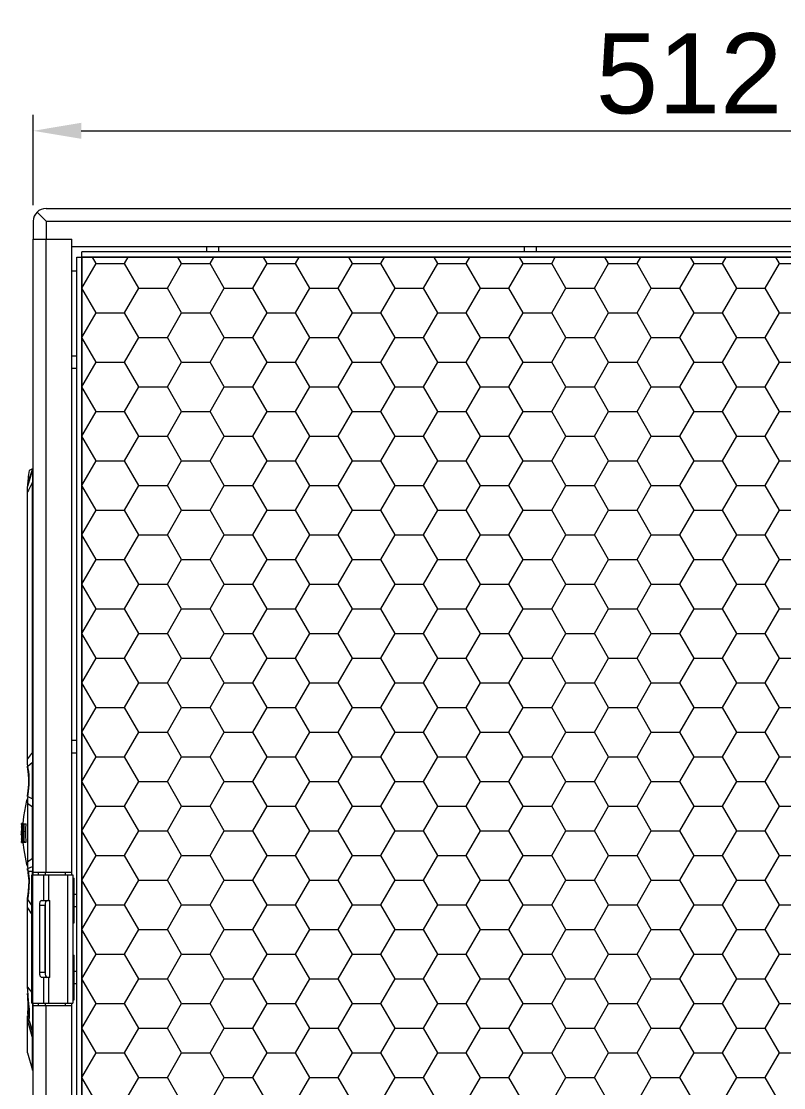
# Model space of a CAD drawing. Header units: millimetres. Extents: x 0 to 4009, y 0 to 2835.
# Drawn here: x 851.7 to 1149.3, y 1324.1 to 1740.1 of the extents above; entities that cross this region are included whole.
import ezdxf

# ---------------------------------------------------------------- set-up
doc = ezdxf.new("R2010")
doc.units = ezdxf.units.MM
doc.layers.get('0').update_dxf_attribs({"lineweight": 13})
doc.layers.add('标注', color=251, linetype='Continuous', lineweight=9)
doc.styles.get("Standard").update_dxf_attribs({"font": 'arial.ttf'})
doc.dimstyles.new('STANDARD 12.5', dxfattribs={"dimscale": 12.5, "dimtxt": 2.5, "dimasz": 1.5, "dimexe": 0.5, "dimexo": 0.5, "dimgap": 0.5, "dimtad": 1, "dimtoh": 1, "dimdec": 1, "dimzin": 9, "dimdsep": 46, "dimtxsty": 'Standard', "dimcen": 0, "dimclrd": 256, "dimclre": 256, "dimclrt": 256, "dimadec": 0, "dimazin": 0, "dimtp": 0.01, "dimtm": 0.01, "dimtfac": 1, "dimtdec": 1, "dimtofl": 0, "dimtmove": 0, "dimatfit": 3, "dimfxl": 1, "dimtolj": 1, "dimtzin": 4, "dimlwd": -1, "dimlwe": -1, "dimarcsym": 0})

# ---------------------------------------------------------------- blocks, each defined once
blk = doc.blocks.new('*D12')
at = {"layer": 'Defpoints', "color": 0, "transparency": 16777216}
for p in [(1368.36, 1697.39), (856.36, 1662.12), (1368.36, 1662.12)]:
    blk.add_point(p, dxfattribs=at)
at = {"layer": '标注', "transparency": 16777216}
for p, q in [((856.36, 1668.37), (856.36, 1703.64)), ((1368.36, 1668.37), (1368.36, 1703.64)), ((875.11, 1697.39), (1349.61, 1697.39))]:
    blk.add_line(p, q, dxfattribs=at)
for points in [[(875.11, 1700.52), (875.11, 1694.27), (856.36, 1697.39)], [(1349.61, 1700.52), (1349.61, 1694.27), (1368.36, 1697.39)]]:
    blk.add_solid(points, dxfattribs=at)
at = {"layer": '标注', "transparency": 16777216, "insert": (1112.36, 1719.6), "char_height": 31.25, "attachment_point": 5}
blk.add_mtext('\\A1;512', dxfattribs=at)

msp = doc.modelspace()

# ---------------------------------------------------------------- hatches: boundary and pattern name
at = {"layer": '标注'}
h = msp.add_hatch(dxfattribs=at)
h.set_pattern_fill('HONEY', color=256, scale=3.5)
h.set_pattern_definition([(0, (130.814, 0), (16.66875, 9.623707), [11.1125, -22.225]), (120, (130.814, 0), (-16.66875, 9.623707), [11.1125, -22.225]), (60, (130.814, 0), (4e-08, 19.247415), [-22.225, 11.1125])])
h.paths.add_polyline_path([(875.36, 1648.12), (875.36, 1273.58), (917.36, 1273.58), (917.36, 1230.86), (875.36, 1230.86), (875.36, 1116.12), (1349.36, 1116.12), (1349.36, 1230.86), (1307.36, 1230.86), (1307.36, 1273.58), (1349.36, 1273.58), (1349.36, 1648.12)])

# ---------------------------------------------------------------- linework, layer by layer
for p, q in [((861.36, 1662.12), (857.82, 1665.65)), ((861.36, 1667.12), (1363.36, 1667.12)), ((856.36, 1662.12), (856.36, 1655.12)), ((861.36, 1662.12), (861.36, 1655.12)), ((861.36, 1662.12), (1363.36, 1662.12)), ((856.36, 1407.12), (856.36, 1655.12)), ((856.36, 1655.12), (871.36, 1655.12)), ((861.36, 1408.12), (861.36, 1655.12)), ((871.36, 1407.12), (871.36, 1655.12)), ((1353.36, 1652.12), (871.36, 1652.12)), ((924, 1652.12), (924, 1650.12)), ((928.71, 1652.12), (928.71, 1650.12)), ((1048, 1652.12), (1048, 1650.12)), ((1052.71, 1652.12), (1052.71, 1650.12)), ((873.36, 1116.12), (873.36, 1648.12)), ((873.36, 1648.12), (1351.36, 1648.12)), ((875.36, 1114.12), (875.36, 1650.12)), ((1349.36, 1650.12), (875.36, 1650.12)), ((871.36, 1642.76), (873.36, 1642.76)), ((873.36, 1609.47), (871.36, 1609.47)), ((871.36, 1604.76), (873.36, 1604.76)), ((856.06, 1565.28), (854.16, 1558.61)), ((854.18, 1559.92), (856.05, 1565.3)), ((856.06, 1565.57), (854.79, 1564.92)), ((856.06, 1565.27), (855.41, 1563)), ((856.02, 1565.38), (856.05, 1565.3)), ((856.05, 1565.3), (856.06, 1565.28)), ((856.14, 1565.6), (856.06, 1565.57)), ((856.06, 1565.57), (856.06, 1565.57)), ((856.22, 1565.62), (856.14, 1565.6)), ((856.25, 1565.62), (856.22, 1565.62)), ((856.27, 1565.62), (856.25, 1565.62)), ((856.05, 1560.32), (854.98, 1558.19)), ((856.06, 1511.59), (856.05, 1560.32)), ((856.06, 1560.62), (856.36, 1560.62)), ((856.06, 1560.62), (856.06, 1560.42)), ((856.06, 1560.42), (856.36, 1560.42)), ((854.15, 1557.34), (854.15, 1558.61)), ((854.15, 1557.34), (854.16, 1556.53)), ((854.16, 1556.62), (854.15, 1557.34)), ((854.47, 1557.18), (854.16, 1556.55)), ((854.16, 1451.62), (854.16, 1556.55)), ((854.98, 1558.19), (854.47, 1557.18)), ((856.06, 1454.93), (856.06, 1511.59)), ((873.36, 1459.47), (871.36, 1459.47)), ((856.06, 1454.93), (854.16, 1452.35)), ((856.06, 1454.92), (856.36, 1454.92)), ((871.36, 1454.76), (873.36, 1454.76)), ((854.16, 1448.92), (854.16, 1449.57)), ((854.22, 1449.57), (856.04, 1451.14)), ((854.38, 1448.66), (854.22, 1449.57)), ((856.04, 1451.14), (856.36, 1451.13)), ((853.76, 1436.08), (854, 1435.73)), ((854, 1435.73), (854.15, 1435.57)), ((854.16, 1437.64), (854.16, 1438.32)), ((854.16, 1436.22), (854.16, 1435.77)), ((854.16, 1435.77), (854.16, 1435.52)), ((854.16, 1435.52), (854.16, 1435.12)), ((854.22, 1437.64), (854.37, 1438.47)), ((854.22, 1437.64), (856.04, 1436.8)), ((856.04, 1436.8), (856.36, 1436.81)), ((854.16, 1435.12), (854.16, 1412.13)), ((854.16, 1435.12), (856.06, 1433.69)), ((856.06, 1413.55), (856.06, 1433.69)), ((856.06, 1433.69), (856.36, 1433.69)), ((851.79, 1426.77), (851.8, 1427.09)), ((851.8, 1427.09), (851.81, 1427.14)), ((852.54, 1427.14), (851.81, 1427.14)), ((851.88, 1426.97), (851.86, 1426.97)), ((852.01, 1427.11), (852, 1427.14)), ((852.01, 1426.82), (852.01, 1427.11)), ((852.11, 1426.97), (852.18, 1426.97)), ((852.21, 1426.97), (852.26, 1426.97)), ((852.3, 1426.97), (852.39, 1426.97)), ((852.43, 1426.97), (852.61, 1426.97)), ((852.66, 1426.97), (853.58, 1426.97)), ((851.69, 1424.16), (851.69, 1424)), ((851.69, 1422.87), (851.69, 1422.96)), ((851.69, 1422.87), (851.7, 1422.64)), ((851.73, 1424.16), (851.73, 1424.2)), ((851.73, 1424.16), (851.73, 1424.2)), ((851.74, 1425.75), (851.75, 1425.85)), ((851.78, 1424.16), (851.78, 1424.27)), ((851.8, 1426.1), (851.8, 1426.14)), ((851.81, 1425.84), (851.8, 1425.67)), ((851.81, 1425.84), (851.8, 1425.8)), ((851.8, 1425.8), (851.8, 1425.67)), ((851.82, 1423.46), (851.82, 1423.69)), ((851.86, 1424.66), (851.85, 1424.61)), ((851.89, 1425.7), (851.89, 1425.67)), ((851.96, 1424.6), (851.96, 1424.68)), ((852, 1424.6), (851.96, 1424.6)), ((851.98, 1425.54), (851.99, 1425.84)), ((851.99, 1425.93), (852.01, 1426.57)), ((851.99, 1425.84), (851.99, 1425.93)), ((852, 1424.35), (851.99, 1424.27)), ((852, 1424.35), (852, 1424.27)), ((852.09, 1424.27), (852.03, 1424.27)), ((852.03, 1422.97), (852.09, 1422.97)), ((852.05, 1426.18), (852.04, 1426.13)), ((852.07, 1426.07), (852.08, 1426.18)), ((852.07, 1426.07), (852.08, 1426.18)), ((852.14, 1426.18), (852.14, 1426.07)), ((852.14, 1426.18), (852.14, 1426.07)), ((852.22, 1423.86), (852.22, 1423.46)), ((852.23, 1426.17), (852.25, 1426.44)), ((852.23, 1423.86), (852.23, 1424.68)), ((852.24, 1423.46), (852.23, 1423.86)), ((852.27, 1424.63), (852.27, 1424.68)), ((852.27, 1424.63), (852.27, 1424.68)), ((852.28, 1423.46), (852.3, 1423.04)), ((852.31, 1423.04), (852.31, 1423.46)), ((852.67, 1424.19), (853.41, 1424.19)), ((852.67, 1424.19), (852.67, 1423.95)), ((851.74, 1421.15), (851.74, 1421.22)), ((851.75, 1421.06), (851.74, 1421.15)), ((851.77, 1421.05), (851.77, 1421.23)), ((851.77, 1421.1), (851.77, 1421.23)), ((851.77, 1421.05), (851.77, 1421.1)), ((851.8, 1419.93), (851.79, 1420.14)), ((851.8, 1421.23), (851.81, 1421.06)), ((851.8, 1421.23), (851.8, 1421.1)), ((851.8, 1421.1), (851.81, 1421.06)), ((851.81, 1419.76), (851.8, 1419.93)), ((851.81, 1419.76), (851.8, 1419.81)), ((851.81, 1419.76), (852.56, 1419.76)), ((851.96, 1422.64), (852, 1422.64)), ((852, 1420.4), (851.98, 1421.55)), ((851.99, 1419.79), (852, 1419.76)), ((852.11, 1419.93), (852.18, 1419.93)), ((852.14, 1422.21), (852.14, 1422.26)), ((852.14, 1422.21), (852.14, 1422.26)), ((852.19, 1422.3), (852.19, 1422.21)), ((852.19, 1422.3), (852.19, 1422.21)), ((852.21, 1419.93), (852.26, 1419.93)), ((852.23, 1422.21), (852.23, 1422.28)), ((852.23, 1422.21), (852.23, 1422.28)), ((852.27, 1422.28), (852.27, 1422.21)), ((852.27, 1422.28), (852.27, 1422.21)), ((852.3, 1419.93), (852.38, 1419.93)), ((852.43, 1419.93), (852.61, 1419.93)), ((852.57, 1419.77), (852.57, 1419.76)), ((852.6, 1422.2), (852.65, 1422.2)), ((852.66, 1419.93), (853.6, 1419.93)), ((854.16, 1411.66), (853.76, 1411.15)), ((856.06, 1413.55), (854.16, 1412.13)), ((854.16, 1412.13), (854.16, 1411.65)), ((854.22, 1409.6), (856.04, 1410.44)), ((856.04, 1410.44), (856.36, 1410.43)), ((856.06, 1413.55), (856.36, 1413.55)), ((854.16, 1408.92), (854.16, 1409.6)), ((854.16, 1408.92), (854.19, 1408.74)), ((854.33, 1408.99), (854.22, 1409.6)), ((854.39, 1408.59), (856.02, 1408.62)), ((855.86, 1357.12), (855.86, 1407.12)), ((855.86, 1407.12), (871.86, 1407.12)), ((856.01, 1407.12), (856.01, 1357.12)), ((856.02, 1407.12), (856.02, 1408.62)), ((856.36, 1408.12), (871.36, 1408.12)), ((858.36, 1407.12), (858.36, 1408.12)), ((860.51, 1397.12), (860.51, 1407.12)), ((861.03, 1408.12), (861.03, 1407.12)), ((862.36, 1407.12), (862.36, 1397.12)), ((868.86, 1408.12), (868.86, 1407.12)), ((869.86, 1357.12), (869.86, 1407.12)), ((871.86, 1407.12), (871.86, 1357.12)), ((854.6, 1403.62), (854.79, 1403.62)), ((871.86, 1405.84), (872.36, 1405.84)), ((871.86, 1402.14), (871.9, 1402.19)), ((872.36, 1388.4), (872.36, 1405.84)), ((854.16, 1362.73), (854.16, 1398.32)), ((872.36, 1401.36), (871.86, 1401.36)), ((873.36, 1399.47), (872.36, 1399.47)), ((854.16, 1394.2), (855.86, 1391.6)), ((854.18, 1397.32), (855.86, 1395.08)), ((858.73, 1395.12), (858.73, 1369.12)), ((860.9, 1395.12), (858.73, 1395.12)), ((859.57, 1397.12), (862.86, 1397.12)), ((860.9, 1395.12), (860.9, 1369.12)), ((861.03, 1396.15), (861.03, 1368.09)), ((862.86, 1367.12), (862.86, 1397.12)), ((872.36, 1394.76), (873.36, 1394.76)), ((871.86, 1393.02), (872.36, 1393.02)), ((871.86, 1392.24), (871.9, 1392.18)), ((871.86, 1388.44), (872.36, 1388.44)), ((871.86, 1388.4), (872.36, 1388.4)), ((871.86, 1375.84), (872.36, 1375.84)), ((872.36, 1358.4), (872.36, 1375.84)), ((858.73, 1369.12), (860.9, 1369.12)), ((871.86, 1372.14), (871.9, 1372.19)), ((872.36, 1371.36), (871.86, 1371.36)), ((873.36, 1369.47), (872.36, 1369.47)), ((862.86, 1367.12), (859.57, 1367.12)), ((860.51, 1357.12), (860.51, 1367.12)), ((862.36, 1367.12), (862.36, 1357.12)), ((872.36, 1364.76), (873.36, 1364.76)), ((854.16, 1363.35), (855.86, 1361.23)), ((854.16, 1362.73), (854.16, 1361.68)), ((871.86, 1363.02), (872.36, 1363.02)), ((871.86, 1362.24), (871.9, 1362.18)), ((855.86, 1357.12), (871.86, 1357.12)), ((856.36, 1109.12), (856.36, 1357.12)), ((858.36, 1356.12), (858.36, 1357.12)), ((861.03, 1357.12), (861.03, 1356.12)), ((868.86, 1357.12), (868.86, 1356.12)), ((871.36, 1109.12), (871.36, 1357.12)), ((871.86, 1358.44), (872.36, 1358.44)), ((871.86, 1358.4), (872.36, 1358.4)), ((854.16, 1337.62), (854.16, 1352.11)), ((854.16, 1352.11), (854.16, 1352.08)), ((854.16, 1352.1), (854.16, 1352.11)), ((854.2, 1351.68), (854.16, 1352.1)), ((854.16, 1352.08), (854.16, 1351.76)), ((856.36, 1356.12), (871.36, 1356.12)), ((861.36, 1109.12), (861.36, 1356.12)), ((854.16, 1350.52), (854.16, 1350.18)), ((854.16, 1350.18), (856.06, 1343.28)), ((854.71, 1350.12), (856.06, 1345.34)), ((854.86, 1349.76), (854.89, 1349.69)), ((854.89, 1349.69), (854.92, 1349.61)), ((854.92, 1349.61), (854.94, 1349.55)), ((854.94, 1349.55), (854.97, 1349.48)), ((854.97, 1349.48), (854.99, 1349.43)), ((854.98, 1349.44), (856.04, 1346.39)), ((856.06, 1343.28), (856.06, 1345.34)), ((856.06, 1330.96), (856.06, 1343.28)), ((854.16, 1337.62), (856.06, 1330.96))]:
    msp.add_line(p, q)
for points in [[(853.75, 1436.08), (852.57, 1429.87), (852.31, 1427.16)], [(853.75, 1436.08), (853.79, 1436.02), (854.06, 1435.69)], [(854.16, 1436.89), (854.04, 1436.76), (853.76, 1436.08)], [(852.33, 1419.79), (852.64, 1416.83), (853.75, 1411.15)], [(854.16, 1411.67), (853.79, 1411.21), (853.75, 1411.15)], [(853.76, 1411.15), (854.04, 1410.47), (854.16, 1410.35)], [(854.4, 1350.73), (854.41, 1350.71), (854.43, 1350.67), (854.46, 1350.63), (854.48, 1350.59), (854.5, 1350.55), (854.52, 1350.51), (854.54, 1350.47), (854.56, 1350.44), (854.58, 1350.4), (854.6, 1350.36), (854.62, 1350.32), (854.64, 1350.28), (854.66, 1350.24), (854.68, 1350.2), (854.69, 1350.16), (854.71, 1350.12), (854.73, 1350.08), (854.75, 1350.04), (854.77, 1350), (854.78, 1349.96), (854.8, 1349.92), (854.81, 1349.88), (854.83, 1349.84), (854.85, 1349.8), (854.86, 1349.76)], [(856.06, 1330.96), (856.09, 1330.89), (856.21, 1330.72), (856.36, 1330.64)]]:
    msp.add_lwpolyline(points)
for centre, radius, start, end in [((861.36, 1662.12), 5, 90, 180), ((885.78, 1558.62), 31.63, 168.5103, 180.0256), ((856.54, 1565.14), 0.5, 111.0053, 164.1216), ((856.53, 1565.12), 0.522, 108.9605, 115.4672), ((856.53, 1565.12), 0.52, 109.3436, 116.0926), ((883.62, 1559.27), 27.59, 177.5981, 177.8274), ((917.44, 1423.09), 65.75, 176.6166, 176.9949), ((907.13, 1423.73), 55.38, 176.6459, 177.095), ((917.5, 1423.2), 65.75, 176.7115, 177.4366), ((906.35, 1423.87), 54.52, 176.7408, 177.197), ((928.62, 1423.06), 76.64, 177.0757, 177.2858), ((927.53, 1423.1), 75.51, 177.0639, 177.6654), ((915.51, 1423.76), 63.42, 177.0967, 177.8157), ((915.16, 1423.76), 63.03, 177.0829, 177.8078), ((925.22, 1424.8), 72.95, 178.2982, 178.8133), ((918.94, 1423.91), 66.62, 177.3643, 177.9268), ((919.22, 1423.89), 66.86, 177.3594, 177.9212), ((939.63, 1423.31), 87.22, 177.5914, 178.0244), ((933.42, 1423.57), 80.95, 177.5929, 178.0604), ((942.93, 1420.48), 90.41, 175.8822, 177.7352), ((910.61, 1423.45), 58.92, 179.3074, 179.469), ((913.45, 1423.45), 61.75, 179.4916, 180.5006), ((910.75, 1423.45), 59.06, 179.4692, 179.9914), ((910.76, 1423.45), 59.07, 179.9914, 180.4797), ((910.81, 1423.45), 59.12, 180.5604, 180.7907), ((914.14, 1423.44), 62.45, 179.0653, 179.4909), ((911.74, 1423.45), 60.01, 178.8952, 179.2875), ((911.74, 1423.45), 60.02, 179.3217, 179.9918), ((911.71, 1423.45), 59.99, 179.9917, 180.4719), ((911.71, 1423.45), 59.98, 180.4719, 180.7753), ((911.45, 1423.46), 59.72, 177.8777, 178.5853), ((911.89, 1423.45), 60.16, 178.5842, 178.8952), ((917.52, 1423.34), 65.82, 177.5458, 177.8172), ((911.9, 1423.44), 60.19, 177.4674, 177.8806), ((906.57, 1423.68), 54.86, 177.0132, 177.4665), ((919.8, 1423.24), 68.1, 177.2623, 177.5458), ((912.43, 1423.45), 60.67, 179.3285, 179.9915), ((912.37, 1423.45), 60.61, 179.9923, 180.4609), ((926.79, 1422.91), 75.1, 177.0594, 177.2638), ((912.1, 1423.43), 60.36, 177.4631, 177.8751), ((913.69, 1423.46), 61.91, 178.8894, 179.2504), ((915.22, 1423.45), 63.44, 180.45, 180.9699), ((907.97, 1423.57), 56.2, 178.3721, 178.8856), ((916.82, 1423.22), 65.09, 177.0784, 177.4284), ((917.54, 1423.28), 65.77, 177.9182, 178.357), ((911.96, 1423.46), 60.2, 177.4438, 177.7259), ((912.87, 1423.44), 61.06, 179.3267, 179.5462), ((889.3, 1423.63), 37.48, 179.5475, 179.9049), ((976.08, 1423.45), 124.27, 179.9946, 180.1491), ((882.37, 1423.19), 30.55, 180.1339, 180.4467), ((903.77, 1423.45), 51.93, 179.2185, 179.3706), ((904.4, 1423.45), 52.56, 179.3713, 180.0995), ((904.32, 1423.45), 52.48, 180.0985, 180.5351), ((903.47, 1423.44), 51.63, 180.5348, 180.8225), ((902.87, 1423.47), 51.03, 178.7216, 179.2207), ((914.17, 1423.42), 62.35, 177.5309, 177.9298), ((900.41, 1423.53), 48.57, 178.006, 178.6659), ((896.94, 1423.65), 45.09, 177.4295, 178.0097), ((897.93, 1423.5), 46.06, 178.3312, 179.3839), ((901.98, 1423.45), 50.12, 179.3776, 180.6008), ((899.2, 1423.42), 47.34, 180.5962, 181.1481), ((921.4, 1423.1), 69.59, 177.171, 177.5283), ((885.98, 1424.19), 34.12, 176.1774, 177.4563), ((872.24, 1425.11), 20.35, 175.4157, 176.1927), ((972.81, 1422.74), 120.86, 178.6746, 179.0804), ((917.33, 1423.44), 65.34, 179.2754, 179.9872), ((916.98, 1423.45), 64.99, 179.9935, 180.4279), ((916.89, 1423.45), 64.9, 180.428, 180.7145), ((923.48, 1423.29), 71.49, 177.7203, 178.9439), ((919.98, 1423.42), 67.99, 179.0028, 179.2175), ((815.42, 1427.4), 36.6, 358.7097, 359.0885), ((918.03, 1423.52), 66.01, 177.7877, 178.9959), ((922.3, 1423.44), 70.27, 178.9871, 179.322), ((923.27, 1423.46), 71.25, 180.3967, 181.0038), ((911.21, 1423.79), 59.21, 177.4605, 177.6831), ((937.45, 1422.66), 85.47, 177.2972, 177.4855), ((917.98, 1423.49), 65.89, 178.9633, 179.3195), ((920.35, 1423.45), 68.26, 180.4045, 181.0374), ((925.52, 1423.34), 73.43, 177.8665, 178.9534), ((926.09, 1423.45), 73.97, 179.0711, 179.994), ((926.01, 1423.45), 73.88, 179.9936, 180.9219), ((922.21, 1423.52), 70.08, 178.1208, 179.0786), ((917.96, 1423.65), 65.83, 177.805, 178.1136), ((931.37, 1423.26), 79.2, 177.8894, 179.1992), ((923.42, 1423.44), 71.24, 179.2567, 179.9848), ((922.26, 1423.45), 70.08, 179.9943, 180.9416), ((928.05, 1423.45), 75.83, 179.9915, 180.8807), ((925.27, 1424.68), 73.04, 180.9587, 181.8823), ((926.25, 1424.77), 73.98, 179.2051, 180.0759), ((929.06, 1424.8), 76.79, 180.1247, 180.9988), ((926.94, 1424.77), 74.67, 178.8129, 179.2086), ((929.16, 1423.45), 76.85, 179.1185, 179.992), ((933.81, 1423.37), 81.5, 178.2918, 179.1155), ((930.67, 1423.48), 78.36, 177.9238, 178.3023), ((936.3, 1423.45), 83.95, 179.1828, 179.9951), ((936.18, 1423.45), 83.83, 179.9947, 180.2434), ((927.92, 1423.34), 75.57, 180.1836, 182.5846), ((930.22, 1423.55), 77.87, 178.3302, 179.1923), ((923.27, 1423.74), 70.91, 177.9199, 178.322), ((934.2, 1423.45), 81.79, 179.5784, 180.2487), ((936.39, 1423.41), 83.98, 178.02, 179.1727), ((934.2, 1423.45), 81.78, 179.1779, 179.5784), ((936.47, 1423.48), 84.05, 180.2638, 182.4239), ((936.14, 1423.48), 83.67, 178.0643, 179.2203), ((938.19, 1423.45), 85.72, 179.2157, 179.5978), ((938.19, 1423.45), 85.72, 179.5978, 180.2373), ((936.07, 1423.42), 83.61, 180.2237, 182.3951), ((935.2, 1423.45), 82.67, 179.3422, 179.9941), ((934.95, 1423.45), 82.41, 179.9965, 180.2478), ((945.39, 1425.66), 92.8, 181.5809, 183.5386), ((919.7, 1425.17), 67.04, 181.466, 181.7725), ((911.69, 1423.45), 59.97, 180.7753, 181.1167), ((911.79, 1423.45), 60.07, 181.117, 182.1226), ((919.25, 1423.63), 67.55, 182.1797, 182.7343), ((911.47, 1423.44), 59.74, 182.2859, 183.3678), ((929.05, 1424.1), 77.37, 182.7361, 182.936), ((912.4, 1423.44), 60.63, 181.0051, 182.0933), ((915.96, 1423.62), 64.2, 182.2883, 183.2963), ((902.44, 1423.42), 50.6, 180.8223, 181.5093), ((899.89, 1423.36), 48.05, 181.5131, 182.1499), ((912.41, 1423.42), 60.59, 182.0756, 182.4865), ((896.87, 1423.25), 45.02, 182.1539, 182.5753), ((926.64, 1424.04), 74.83, 182.4834, 182.8161), ((904.79, 1422.93), 52.96, 182.7833, 183.2536), ((960.06, 1423.81), 108.11, 180.6216, 181.2013), ((916.81, 1423.45), 64.82, 180.7145, 181.0152), ((923.36, 1423.61), 71.37, 181.0477, 182.9539), ((808.64, 1419.33), 43.38, 1.0629, 1.4047), ((918.71, 1423.38), 66.69, 181.0083, 181.2301), ((920.69, 1423.48), 68.67, 181.272, 182.9627), ((922.72, 1423.49), 70.63, 181.0351, 181.2452), ((921.33, 1423.42), 69.24, 181.2161, 182.8928), ((918.88, 1423.3), 66.76, 180.9315, 182.8918), ((932.44, 1423.68), 80.26, 181.0507, 182.6819), ((928.91, 1423.52), 76.69, 180.9805, 182.6884), ((928.15, 1424.78), 75.92, 181.9344, 183.6609), ((1416.28, 1404.1), 560.27, 179.3516, 179.538), ((821.68, 1403.4), 33.12, 9.0128, 9.7145), ((860.23, 1528.96), 120.41, 267.9987, 268.1583), ((871.42, 1401.35), 0.968, 60.3376, 62.842), ((871.41, 1393.02), 0.969, 297.4107, 299.9187), ((871.42, 1371.35), 0.968, 60.3376, 62.842), ((871.41, 1363.02), 0.969, 297.4107, 299.9187), ((837.18, 1353.2), 17.43, 0.0748, 0.518), ((861.86, 1352.33), 7.69, 184.846, 185.304), ((708.3, 1343.99), 147.77, 0.5233, 0.9322)]:
    msp.add_arc(centre, radius, start, end)
for centre, start_param, end_param in [((859.57, 1395.12), 0, 1.570796), ((861.73, 1395.12), 0, 1.570796), ((859.57, 1369.12), 1.570796, 3.141593), ((861.73, 1369.12), -4.712389, -3.141593)]:
    msp.add_ellipse(centre, major_axis=(0, 2), ratio=0.416667, start_param=start_param, end_param=end_param)
for points, knots in [([(856.06, 1565.57), (856.06, 1565.57), (856.05, 1565.56), (856.05, 1565.55), (856.04, 1565.53), (856.03, 1565.5), (856.02, 1565.47), (856.02, 1565.43), (856.02, 1565.4), (856.02, 1565.38)], [0, 0, 0, 0, 0.026304, 0.105531, 0.224473, 0.372536, 0.53729, 0.703677, 1, 1, 1, 1]), ([(856.05, 1565.3), (856.05, 1565.31), (856.08, 1565.38), (856.11, 1565.43), (856.14, 1565.47)], [0, 0, 0, 0, 0.242076, 1, 1, 1, 1]), ([(856.06, 1565.27), (856.08, 1565.34), (856.15, 1565.48), (856.28, 1565.57), (856.36, 1565.6)], [0, 0, 0, 0, 0.491238, 1, 1, 1, 1]), ([(856.06, 1565.27), (856.06, 1565.27), (856.06, 1565.27), (856.06, 1565.27), (856.06, 1565.27)], [0, 0, 0, 0, 0.316751, 1, 1, 1, 1]), ([(856.06, 1565.27), (856.06, 1565.27), (856.06, 1565.26), (856.06, 1565.24), (856.06, 1565.21), (856.07, 1565.15), (856.07, 1565.04), (856.07, 1564.89), (856.07, 1564.69), (856.07, 1564.46), (856.07, 1564.19), (856.07, 1563.76), (856.07, 1563.16), (856.07, 1562.37), (856.06, 1561.52), (856.06, 1560.93), (856.06, 1560.62)], [0, 0, 0, 0, 0.001909, 0.006147, 0.012709, 0.021576, 0.04615, 0.079705, 0.122015, 0.172626, 0.231026, 0.2967, 0.447496, 0.619268, 0.805764, 1, 1, 1, 1]), ([(856.06, 1454.92), (856.06, 1454.29), (856.06, 1453.03), (856.04, 1451.77), (856.04, 1451.14)], [0, 0, 0, 0, 0.500089, 1, 1, 1, 1]), ([(854.22, 1449.57), (854.22, 1449.61), (854.2, 1449.69), (854.18, 1449.82), (854.17, 1449.99), (854.16, 1450.23), (854.16, 1450.52), (854.16, 1451), (854.16, 1451.37), (854.16, 1451.62)], [0, 0, 0, 0, 0.056704, 0.111674, 0.193488, 0.311063, 0.457068, 0.625098, 1, 1, 1, 1]), ([(854.16, 1438.32), (854.16, 1438.33), (854.16, 1438.35), (854.17, 1438.38), (854.18, 1438.45), (854.2, 1438.56), (854.23, 1438.74), (854.26, 1438.96), (854.31, 1439.34), (854.39, 1439.92), (854.47, 1440.71), (854.54, 1441.61), (854.59, 1442.6), (854.61, 1443.62), (854.59, 1444.64), (854.54, 1445.62), (854.48, 1446.4), (854.43, 1446.97), (854.38, 1447.35), (854.34, 1447.7), (854.3, 1448.01), (854.26, 1448.28), (854.23, 1448.47), (854.21, 1448.6), (854.2, 1448.69), (854.18, 1448.76), (854.17, 1448.81), (854.17, 1448.86), (854.16, 1448.89), (854.16, 1448.9), (854.16, 1448.91), (854.16, 1448.92), (854.16, 1448.92), (854.16, 1448.92)], [0, 0, 0, 0, 0.002443, 0.005484, 0.009727, 0.021789, 0.038504, 0.059648, 0.084986, 0.147248, 0.223053, 0.309279, 0.402724, 0.500017, 0.597308, 0.690752, 0.776975, 0.816385, 0.852773, 0.885749, 0.915034, 0.94037, 0.961511, 0.970435, 0.978222, 0.984844, 0.99028, 0.994521, 0.99756, 0.998626, 0.999389, 0.999847, 1, 1, 1, 1]), ([(854.37, 1438.47), (854.64, 1440.14), (854.93, 1443.55), (854.66, 1446.97), (854.38, 1448.66)], [0, 0, 0, 0, 0.496595, 1, 1, 1, 1]), ([(856.04, 1436.8), (856.02, 1437.4), (856, 1438.59), (856.02, 1440.38), (856.05, 1442.18), (856.07, 1443.97), (856.05, 1445.76), (856.01, 1447.56), (856, 1449.35), (856.02, 1450.54), (856.04, 1451.14)], [0, 0, 0, 0, 0.125065, 0.249922, 0.374897, 0.499999, 0.625084, 0.750036, 0.874919, 1, 1, 1, 1]), ([(856.36, 1440.49), (856.34, 1441.04), (856.28, 1442.14), (856.25, 1443.79), (856.29, 1445.45), (856.34, 1446.55), (856.36, 1447.1)], [0, 0, 0, 0, 0.250034, 0.499927, 0.749868, 1, 1, 1, 1]), ([(854.22, 1437.64), (854.21, 1437.58), (854.19, 1437.49), (854.17, 1437.34), (854.16, 1437.1), (854.16, 1436.73), (854.16, 1436.4), (854.16, 1436.22)], [0, 0, 0, 0, 0.121995, 0.204107, 0.316276, 0.617878, 1, 1, 1, 1]), ([(856.04, 1436.8), (856.05, 1436.02), (856.06, 1434.99), (856.06, 1433.95), (856.06, 1433.69)], [0, 0, 0, 0, 0.749603, 1, 1, 1, 1]), ([(852, 1427.14), (852, 1427.14), (852, 1427.13), (851.99, 1427.11), (851.99, 1427.08), (851.98, 1427.04), (851.98, 1426.98), (851.97, 1426.88), (851.96, 1426.8), (851.95, 1426.74)], [0, 0, 0, 0, 0.017401, 0.062336, 0.137199, 0.243386, 0.382015, 0.554112, 1, 1, 1, 1]), ([(852.25, 1426.44), (852.25, 1426.53), (852.24, 1426.71), (852.26, 1426.88), (852.26, 1426.97)], [0, 0, 0, 0, 0.499999, 1, 1, 1, 1]), ([(852.29, 1427.22), (852.28, 1427.22), (852.28, 1427.21), (852.27, 1427.19), (852.27, 1427.17), (852.26, 1427.15)], [0, 0, 0, 0, 0.085946, 0.272168, 1, 1, 1, 1]), ([(852.54, 1427.14), (852.55, 1427.14), (852.55, 1427.12), (852.55, 1427.09), (852.55, 1427.04), (852.56, 1427), (852.56, 1426.97)], [0, 0, 0, 0, 0.066376, 0.247314, 0.556427, 1, 1, 1, 1]), ([(852.58, 1426.31), (852.59, 1426.36), (852.59, 1426.46), (852.6, 1426.6), (852.59, 1426.76), (852.6, 1426.89), (852.61, 1426.97)], [0, 0, 0, 0, 0.250039, 0.437482, 0.625028, 1, 1, 1, 1]), ([(852.59, 1424.05), (852.6, 1424.54), (852.61, 1425.51), (852.64, 1426.48), (852.66, 1426.97)], [0, 0, 0, 0, 0.5, 1, 1, 1, 1]), ([(852.67, 1424.19), (852.69, 1424.65), (852.74, 1425.58), (852.79, 1426.51), (852.83, 1426.97)], [0, 0, 0, 0, 0.499905, 1, 1, 1, 1]), ([(853.41, 1424.19), (853.44, 1424.65), (853.48, 1425.58), (853.55, 1426.51), (853.58, 1426.97)], [0, 0, 0, 0, 0.499872, 1, 1, 1, 1]), ([(851.89, 1424.84), (851.89, 1424.91), (851.89, 1425.05), (851.9, 1425.25), (851.91, 1425.43), (851.92, 1425.58), (851.92, 1425.69), (851.93, 1425.76), (851.93, 1425.8), (851.94, 1425.82), (851.94, 1425.83), (851.94, 1425.84), (851.94, 1425.84)], [0, 0, 0, 0, 0.219283, 0.420496, 0.598615, 0.747957, 0.862178, 0.940114, 0.966351, 0.984794, 0.995818, 1, 1, 1, 1]), ([(851.94, 1425.84), (851.94, 1425.84), (851.94, 1425.83), (851.95, 1425.81), (851.95, 1425.78), (851.95, 1425.75), (851.95, 1425.7), (851.95, 1425.62), (851.95, 1425.49), (851.95, 1425.31), (851.94, 1425.09), (851.94, 1424.86), (851.94, 1424.69), (851.94, 1424.6)], [0, 0, 0, 0, 0.004713, 0.017918, 0.039695, 0.069957, 0.108593, 0.155433, 0.272948, 0.420682, 0.59481, 0.79031, 1, 1, 1, 1]), ([(852.23, 1424.68), (852.23, 1424.54), (852.22, 1424.27), (852.22, 1424), (852.22, 1423.86)], [0, 0, 0, 0, 0.5, 1, 1, 1, 1]), ([(852.3, 1423.04), (852.3, 1422.9), (852.29, 1422.63), (852.31, 1422.35), (852.32, 1422.21)], [0, 0, 0, 0, 0.499931, 1, 1, 1, 1]), ([(852.6, 1422.2), (852.6, 1422.27), (852.61, 1422.42), (852.61, 1422.65), (852.61, 1422.87), (852.62, 1423.02), (852.62, 1423.1)], [0, 0, 0, 0, 0.250032, 0.499974, 0.749898, 1, 1, 1, 1]), ([(852.67, 1423.95), (852.67, 1423.86), (852.67, 1423.7), (852.68, 1423.54), (852.68, 1423.46)], [0, 0, 0, 0, 0.499944, 1, 1, 1, 1]), ([(852.84, 1419.93), (852.8, 1420.46), (852.75, 1421.51), (852.71, 1422.57), (852.69, 1423.1)], [0, 0, 0, 0, 0.500056, 1, 1, 1, 1]), ([(853.6, 1419.93), (853.56, 1420.64), (853.48, 1422.06), (853.43, 1423.48), (853.41, 1424.19)], [0, 0, 0, 0, 0.500072, 1, 1, 1, 1]), ([(851.94, 1421.06), (851.94, 1421.06), (851.94, 1421.07), (851.93, 1421.09), (851.93, 1421.12), (851.93, 1421.16), (851.92, 1421.21), (851.92, 1421.31), (851.91, 1421.46), (851.9, 1421.67), (851.89, 1421.91), (851.88, 1422.18), (851.88, 1422.37), (851.88, 1422.47)], [0, 0, 0, 0, 0.004451, 0.016852, 0.037146, 0.065599, 0.103121, 0.150266, 0.271998, 0.42461, 0.601128, 0.795054, 1, 1, 1, 1]), ([(851.89, 1421.22), (851.89, 1421.14), (851.91, 1420.86), (851.92, 1420.57), (851.94, 1420.37)], [0, 0, 0, 0, 0.282661, 1, 1, 1, 1]), ([(851.93, 1422.64), (851.93, 1422.54), (851.93, 1422.34), (851.94, 1422.04), (851.94, 1421.77), (851.95, 1421.53), (851.95, 1421.35), (851.95, 1421.24), (851.95, 1421.18), (851.95, 1421.13), (851.95, 1421.09), (851.94, 1421.08), (851.94, 1421.06), (851.94, 1421.06)], [0, 0, 0, 0, 0.194377, 0.382837, 0.559711, 0.715509, 0.839261, 0.88798, 0.928068, 0.959557, 0.982107, 0.995377, 1, 1, 1, 1]), ([(851.94, 1420.37), (851.95, 1420.24), (851.96, 1420.05), (851.98, 1419.86), (851.99, 1419.79)], [0, 0, 0, 0, 0.659688, 1, 1, 1, 1]), ([(852, 1419.76), (852.01, 1419.76), (852.01, 1419.77), (852.01, 1419.78), (852.01, 1419.81), (852.01, 1419.85), (852.01, 1419.91), (852.01, 1420), (852.01, 1420.08), (852.01, 1420.14)], [0, 0, 0, 0, 0.01644, 0.059719, 0.13316, 0.238812, 0.377742, 0.550725, 1, 1, 1, 1]), ([(852.57, 1419.76), (852.57, 1419.76), (852.57, 1419.76), (852.56, 1419.76), (852.56, 1419.76)], [0, 0, 0, 0, 0.533625, 1, 1, 1, 1]), ([(852.58, 1419.92), (852.58, 1419.88), (852.57, 1419.83), (852.57, 1419.78), (852.57, 1419.77)], [0, 0, 0, 0, 0.669101, 1, 1, 1, 1]), ([(852.66, 1419.93), (852.65, 1420.31), (852.62, 1421.06), (852.61, 1421.82), (852.6, 1422.2)], [0, 0, 0, 0, 0.5, 1, 1, 1, 1]), ([(854.16, 1411.65), (854.16, 1411.4), (854.16, 1411.03), (854.16, 1410.57), (854.16, 1410.27), (854.17, 1410.03), (854.18, 1409.85), (854.2, 1409.71), (854.21, 1409.64), (854.22, 1409.6)], [0, 0, 0, 0, 0.368776, 0.53474, 0.679954, 0.799472, 0.888681, 0.946852, 1, 1, 1, 1]), ([(856.06, 1413.55), (856.06, 1413.29), (856.06, 1412.25), (856.05, 1411.22), (856.04, 1410.44)], [0, 0, 0, 0, 0.25039, 1, 1, 1, 1]), ([(854.19, 1408.74), (854.23, 1408.5), (854.48, 1406.81), (854.6, 1405.09), (854.6, 1403.62)], [0, 0, 0, 0, 0.140059, 1, 1, 1, 1]), ([(854.39, 1408.59), (854.45, 1408.26), (854.68, 1406.61), (854.79, 1404.95), (854.79, 1403.62)], [0, 0, 0, 0, 0.201951, 1, 1, 1, 1]), ([(854.16, 1398.32), (854.16, 1398.32), (854.16, 1398.33), (854.17, 1398.35), (854.17, 1398.38), (854.18, 1398.42), (854.19, 1398.48), (854.21, 1398.55), (854.22, 1398.63), (854.24, 1398.77), (854.27, 1398.96), (854.31, 1399.23), (854.35, 1399.53), (854.39, 1399.88), (854.44, 1400.27), (854.49, 1400.84), (854.55, 1401.61), (854.59, 1402.6), (854.6, 1403.27), (854.6, 1403.62)], [0, 0, 0, 0, 0.00132, 0.005048, 0.011187, 0.019718, 0.030624, 0.043884, 0.05946, 0.077299, 0.119565, 0.170267, 0.228885, 0.294835, 0.367507, 0.446184, 0.618541, 0.805606, 1, 1, 1, 1]), ([(854.43, 1398.76), (854.55, 1399.48), (854.73, 1401.09), (854.79, 1402.72), (854.79, 1403.62)], [0, 0, 0, 0, 0.447707, 1, 1, 1, 1]), ([(872.36, 1401.36), (872.36, 1401.44), (872.34, 1401.61), (872.25, 1401.84), (872.1, 1402.04), (871.97, 1402.15), (871.9, 1402.19)], [0, 0, 0, 0, 0.248527, 0.497767, 0.748229, 1, 1, 1, 1]), ([(854.18, 1397.32), (854.18, 1397.36), (854.19, 1397.43), (854.22, 1397.55), (854.25, 1397.67), (854.29, 1397.91), (854.36, 1398.28), (854.41, 1398.58), (854.43, 1398.76)], [0, 0, 0, 0, 0.084783, 0.149126, 0.238054, 0.354998, 0.643473, 1, 1, 1, 1]), ([(854.16, 1395.75), (854.16, 1396.06), (854.16, 1396.5), (854.16, 1397.03), (854.17, 1397.24), (854.18, 1397.32)], [0, 0, 0, 0, 0.603367, 0.836076, 1, 1, 1, 1]), ([(871.9, 1392.18), (871.97, 1392.23), (872.1, 1392.34), (872.25, 1392.54), (872.34, 1392.77), (872.36, 1392.94), (872.36, 1393.02)], [0, 0, 0, 0, 0.251474, 0.501863, 0.751229, 1, 1, 1, 1]), ([(872.36, 1371.36), (872.36, 1371.44), (872.34, 1371.61), (872.25, 1371.84), (872.1, 1372.04), (871.97, 1372.15), (871.9, 1372.19)], [0, 0, 0, 0, 0.248527, 0.497767, 0.748229, 1, 1, 1, 1]), ([(854.16, 1361.68), (854.16, 1361.56), (854.17, 1361.13), (854.18, 1360.71), (854.2, 1360.39)], [0, 0, 0, 0, 0.267285, 1, 1, 1, 1]), ([(854.61, 1353.35), (854.6, 1353.94), (854.54, 1355.22), (854.38, 1357.15), (854.22, 1359.06), (854.16, 1360.29), (854.16, 1360.85)], [0, 0, 0, 0, 0.235577, 0.508309, 0.776754, 1, 1, 1, 1]), ([(854.2, 1360.39), (854.21, 1360.13), (854.25, 1359.59), (854.33, 1358.6), (854.45, 1357.42), (854.62, 1355.68), (854.73, 1354.38), (854.77, 1353.54)], [0, 0, 0, 0, 0.114518, 0.238572, 0.433143, 0.63103, 1, 1, 1, 1]), ([(871.9, 1362.18), (871.97, 1362.23), (872.1, 1362.34), (872.25, 1362.54), (872.34, 1362.77), (872.36, 1362.94), (872.36, 1363.02)], [0, 0, 0, 0, 0.251474, 0.501863, 0.751229, 1, 1, 1, 1]), ([(854.38, 1357.1), (854.32, 1356.43), (854.22, 1355.19), (854.16, 1353.94), (854.16, 1353.36)], [0, 0, 0, 0, 0.536485, 1, 1, 1, 1]), ([(856.03, 1357.12), (856.02, 1356.61), (856.01, 1355.61), (856.02, 1354.12), (856.05, 1352.91), (856.07, 1351.97), (856.06, 1351.08), (856.02, 1350.01), (856.01, 1348.77), (856.03, 1347.57), (856.04, 1346.78), (856.04, 1346.39)], [0, 0, 0, 0, 0.141278, 0.280594, 0.415701, 0.480653, 0.543753, 0.664231, 0.779088, 0.890707, 1, 1, 1, 1]), ([(854.16, 1353.36), (854.16, 1353.05), (854.17, 1352.63), (854.22, 1352.13), (854.25, 1351.94), (854.28, 1351.85)], [0, 0, 0, 0, 0.609408, 0.833817, 1, 1, 1, 1]), ([(854.39, 1351.65), (854.41, 1351.65), (854.44, 1351.67), (854.46, 1351.71), (854.49, 1351.78), (854.52, 1351.9), (854.55, 1352.07), (854.57, 1352.3), (854.6, 1352.68), (854.61, 1353), (854.61, 1353.22)], [0, 0, 0, 0, 0.030673, 0.054287, 0.084669, 0.166927, 0.278407, 0.418595, 0.586611, 1, 1, 1, 1]), ([(854.79, 1352.27), (854.79, 1352.12), (854.78, 1351.85), (854.75, 1351.47), (854.72, 1351.16), (854.67, 1350.93), (854.62, 1350.77), (854.57, 1350.7), (854.54, 1350.66), (854.5, 1350.65), (854.46, 1350.66), (854.43, 1350.69), (854.41, 1350.72), (854.4, 1350.73)], [0, 0, 0, 0, 0.243173, 0.45095, 0.621814, 0.754432, 0.847963, 0.880751, 0.905619, 0.925276, 0.944605, 0.968588, 1, 1, 1, 1]), ([(854.77, 1353.54), (854.77, 1353.42), (854.79, 1353), (854.8, 1352.58), (854.79, 1352.27)], [0, 0, 0, 0, 0.270224, 1, 1, 1, 1]), ([(854.4, 1350.73), (854.37, 1350.77), (854.33, 1350.88), (854.25, 1351.18), (854.22, 1351.43), (854.2, 1351.62)], [0, 0, 0, 0, 0.156352, 0.373486, 1, 1, 1, 1]), ([(854.28, 1351.85), (854.28, 1351.82), (854.3, 1351.77), (854.33, 1351.7), (854.37, 1351.65), (854.39, 1351.65)], [0, 0, 0, 0, 0.384506, 0.673938, 1, 1, 1, 1]), ([(856.04, 1346.39), (856.07, 1346.34), (856.16, 1346.23), (856.29, 1346.17), (856.36, 1346.16)], [0, 0, 0, 0, 0.473918, 1, 1, 1, 1]), ([(856.06, 1345.34), (856.08, 1345.28), (856.17, 1345.16), (856.29, 1345.1), (856.36, 1345.08)], [0, 0, 0, 0, 0.473208, 1, 1, 1, 1]), ([(856.06, 1343.28), (856.08, 1343.21), (856.16, 1343.09), (856.29, 1343.03), (856.36, 1343)], [0, 0, 0, 0, 0.479503, 1, 1, 1, 1])]:
    msp.add_open_spline(points, degree=3, knots=knots)
for points in [[(856.14, 1565.47), (856.19, 1565.52), (856.24, 1565.56), (856.3, 1565.59)], [(852.32, 1422.21), (852.31, 1422.35), (852.31, 1422.63), (852.31, 1422.9), (852.31, 1423.04)], [(852.58, 1426.31), (852.56, 1425.67), (852.55, 1425.03), (852.54, 1424.4)], [(852.54, 1423.09), (852.54, 1422.04), (852.57, 1420.98), (852.61, 1419.93)]]:
    msp.add_open_spline(points, degree=3)
for p, q in [((1349.36, 1648.12), (875.36, 1648.12)), ((875.36, 1648.12), (875.36, 1273.58))]:
    msp.add_line(p, q, dxfattribs=at)

# ---------------------------------------------------------------- dimensions: what is measured, and where the dimension line sits
dim = msp.add_linear_dim(base=(1368.36, 1697.39), p1=(856.36, 1662.12), p2=(1368.36, 1662.12), dimstyle='STANDARD 12.5', dxfattribs=at)
dim.commit()
dim.dimension.update_dxf_attribs({"geometry": '*D12', "text_midpoint": (1112.36, 1719.6)})

doc.saveas('drawing.dxf')
